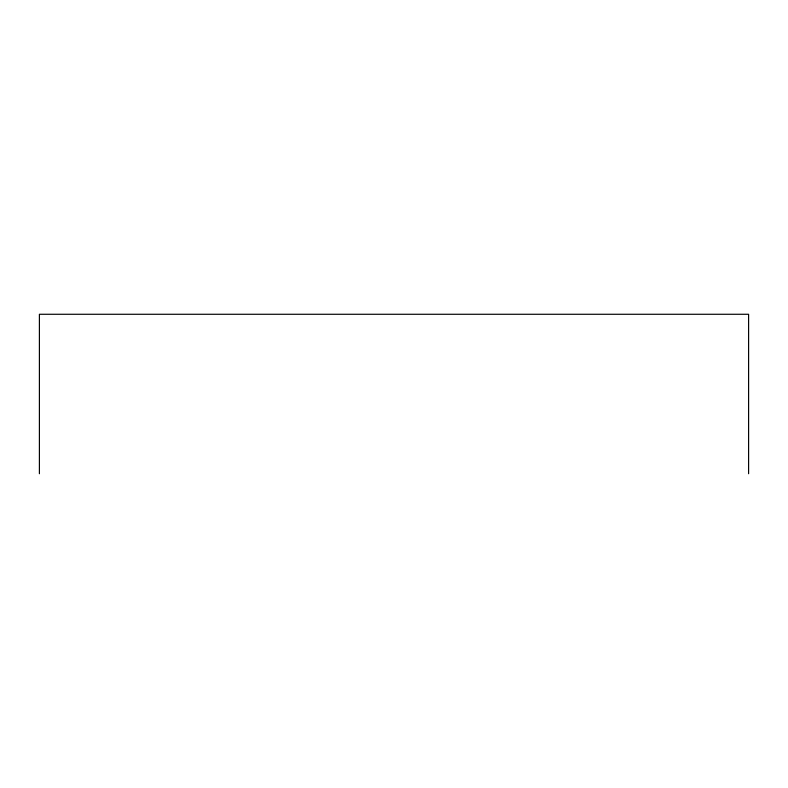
<?xml version="1.0" encoding="UTF-8"?>
<svg xmlns="http://www.w3.org/2000/svg" width="788" height="788" viewBox="0 0 788 788"><rect width="100%" height="100%" fill="white"/><g stroke="black" fill="none" stroke-linecap="round" stroke-linejoin="round"><path stroke-width="1.18" d="M748.6 473.726L748.6 314.274L39.4 314.274L39.4 473.726"/></g></svg>
